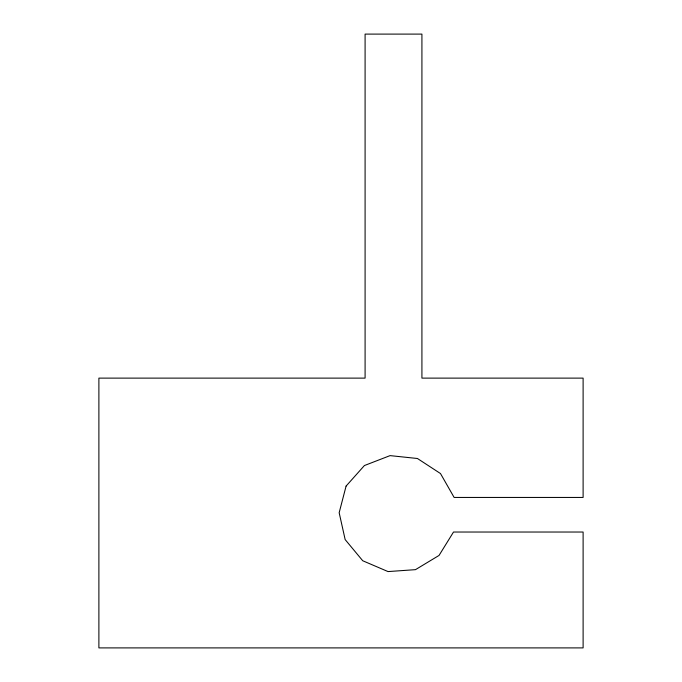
<?xml version="1.0" encoding="UTF-8"?>
<svg xmlns="http://www.w3.org/2000/svg" width="682" height="682" viewBox="0 0 682 682"><rect width="100%" height="100%" fill="white"/><g stroke="black" fill="none" stroke-linecap="round" stroke-linejoin="round"><path stroke-width="1.02" d="M346.089 486.087L339.167 512.719L345.152 539.573L362.73 560.749L388.032 571.576L415.483 569.658L439.038 555.438L453.513 532.028L583.11 532.028L583.11 647.9L98.89 647.9L98.89 378.118L365.092 378.118L365.092 34.1L421.919 34.1L421.919 378.118L583.11 378.118L583.11 497.442L454.127 497.442L440.487 473.547L417.444 458.5L390.07 455.619L364.41 465.542L346.089 486.087"/></g></svg>
